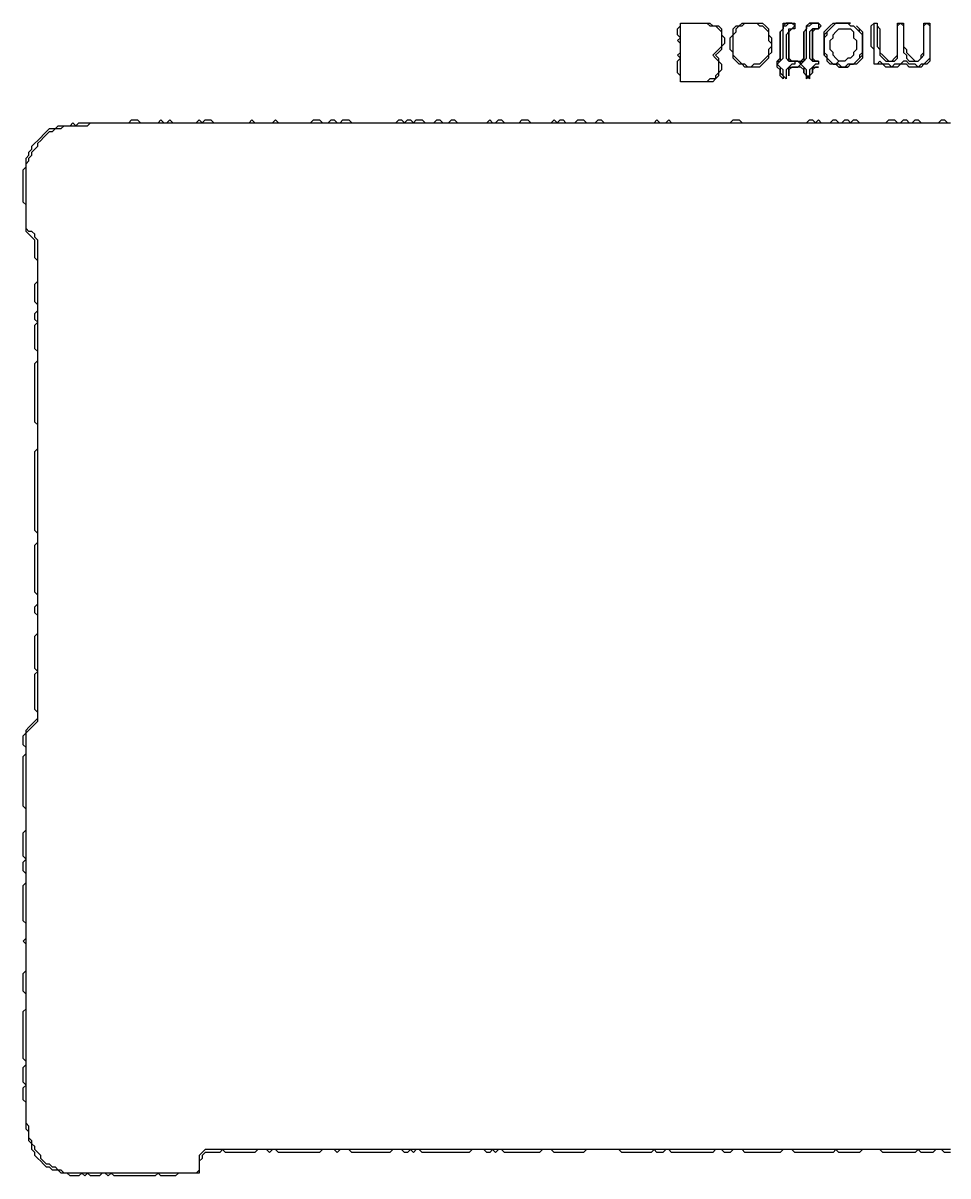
# Model space of a CAD drawing. Header units: metres. Extents: x 160 to 1373, y 49 to 936.
# Drawn here: x 162 to 477.2, y 543 to 936 of the extents above; entities that cross this region are included whole.
import ezdxf

# ---------------------------------------------------------------- set-up
doc = ezdxf.new("R2010")
doc.units = ezdxf.units.M

msp = doc.modelspace()

# ---------------------------------------------------------------- linework, layer by layer
for points in [[(386, 916, 0), (386, 917, 0), (386, 918, 0), (386, 919, 0), (386, 920, 0), (386, 921, 0), (386, 922, 0), (386, 923, 0), (386, 924, 0), (386, 925, 0), (386, 926, 0), (386, 927, 0), (386, 928, 0), (386, 929, 0), (386, 930, 0), (386, 931, 0), (386, 932, 0), (386, 933, 0), (386, 934, 0), (386, 935, 0), (386, 936, 0), (387, 936, 0), (388, 936, 0), (389, 936, 0), (390, 936, 0), (391, 936, 0), (392, 936, 0), (393, 936, 0), (394, 936, 0), (395, 936, 0), (396, 935, 0), (397, 935, 0), (398, 935, 0), (399, 934, 0), (400, 933, 0), (400, 932, 0), (400, 931, 0), (400, 930, 0), (400, 929, 0), (400, 928, 0), (399, 927, 0), (398, 926, 0), (397, 925, 0), (398, 924, 0), (399, 923, 0), (399, 922, 0), (399, 921, 0), (399, 920, 0), (399, 919, 0), (398, 918, 0), (398, 917, 0), (397, 917, 0), (396, 917, 0), (395, 916, 0), (394, 916, 0), (393, 916, 0), (392, 916, 0), (391, 916, 0), (390, 916, 0), (389, 916, 0), (388, 916, 0), (387, 916, 0)], [(409, 921, 0), (408, 922, 0), (407, 922, 0), (406, 923, 0), (405, 924, 0), (404, 925, 0), (404, 926, 0), (404, 927, 0), (404, 928, 0), (404, 929, 0), (404, 930, 0), (404, 931, 0), (404, 932, 0), (405, 933, 0), (405, 934, 0), (406, 935, 0), (407, 935, 0), (408, 936, 0), (409, 936, 0), (410, 936, 0), (411, 936, 0), (412, 936, 0), (413, 935, 0), (414, 935, 0), (415, 934, 0), (416, 933, 0), (416, 932, 0), (416, 931, 0), (416, 930, 0), (417, 929, 0), (417, 928, 0), (416, 927, 0), (416, 926, 0), (416, 925, 0), (415, 924, 0), (414, 923, 0), (413, 922, 0), (412, 922, 0), (411, 922, 0), (410, 921, 0)], [(422, 917, 0), (421, 918, 0), (421, 919, 0), (421, 920, 0), (420, 921, 0), (419, 922, 0), (419, 923, 0), (420, 923, 0), (421, 924, 0), (421, 925, 0), (421, 926, 0), (421, 927, 0), (421, 928, 0), (421, 929, 0), (421, 930, 0), (421, 931, 0), (421, 932, 0), (421, 933, 0), (421, 934, 0), (421, 935, 0), (422, 935, 0), (423, 936, 0), (424, 936, 0), (425, 936, 0), (425, 935, 0), (425, 934, 0), (424, 934, 0), (423, 933, 0), (422, 932, 0), (422, 931, 0), (422, 930, 0), (422, 929, 0), (422, 928, 0), (422, 927, 0), (422, 926, 0), (422, 925, 0), (422, 924, 0), (423, 923, 0), (424, 923, 0), (425, 923, 0), (425, 922, 0), (424, 922, 0), (423, 921, 0), (422, 920, 0), (422, 919, 0), (422, 918, 0)], [(430, 917, 0), (429, 918, 0), (429, 919, 0), (429, 920, 0), (428, 921, 0), (427, 922, 0), (427, 923, 0), (428, 923, 0), (429, 924, 0), (429, 925, 0), (429, 926, 0), (429, 927, 0), (429, 928, 0), (429, 929, 0), (429, 930, 0), (429, 931, 0), (429, 932, 0), (429, 933, 0), (429, 934, 0), (429, 935, 0), (430, 935, 0), (431, 936, 0), (432, 936, 0), (433, 936, 0), (433, 935, 0), (433, 934, 0), (432, 934, 0), (431, 934, 0), (430, 933, 0), (430, 932, 0), (430, 931, 0), (430, 930, 0), (430, 929, 0), (430, 928, 0), (430, 927, 0), (430, 926, 0), (430, 925, 0), (430, 924, 0), (431, 923, 0), (432, 923, 0), (433, 923, 0), (433, 922, 0), (432, 922, 0), (431, 921, 0), (430, 920, 0), (430, 919, 0), (430, 918, 0)], [(441, 921, 0), (440, 922, 0), (439, 922, 0), (438, 922, 0), (437, 923, 0), (436, 924, 0), (436, 925, 0), (435, 926, 0), (435, 927, 0), (435, 928, 0), (435, 929, 0), (435, 930, 0), (435, 931, 0), (436, 932, 0), (436, 933, 0), (437, 934, 0), (438, 935, 0), (439, 936, 0), (440, 936, 0), (441, 936, 0), (442, 936, 0), (443, 936, 0), (444, 935, 0), (445, 935, 0), (446, 934, 0), (447, 933, 0), (448, 932, 0), (448, 931, 0), (448, 930, 0), (448, 929, 0), (448, 928, 0), (448, 927, 0), (448, 926, 0), (447, 925, 0), (447, 924, 0), (446, 923, 0), (445, 922, 0), (444, 922, 0), (443, 922, 0), (442, 921, 0)], [(458, 921, 0), (457, 922, 0), (456, 922, 0), (455, 922, 0), (454, 923, 0), (453, 922, 0), (452, 922, 0), (452, 923, 0), (452, 924, 0), (452, 925, 0), (452, 926, 0), (452, 927, 0), (452, 928, 0), (452, 929, 0), (452, 930, 0), (452, 931, 0), (452, 932, 0), (452, 933, 0), (452, 934, 0), (452, 935, 0), (452, 936, 0), (453, 936, 0), (453, 935, 0), (453, 934, 0), (453, 933, 0), (453, 932, 0), (453, 931, 0), (453, 930, 0), (453, 929, 0), (453, 928, 0), (454, 927, 0), (454, 926, 0), (454, 925, 0), (455, 924, 0), (456, 923, 0), (457, 923, 0), (458, 923, 0), (459, 923, 0), (460, 924, 0), (460, 925, 0), (460, 926, 0), (460, 927, 0), (460, 928, 0), (460, 929, 0), (460, 930, 0), (460, 931, 0), (460, 932, 0), (460, 933, 0), (460, 934, 0), (460, 935, 0), (461, 936, 0), (462, 935, 0), (462, 934, 0), (462, 933, 0), (462, 932, 0), (462, 931, 0), (462, 930, 0), (462, 929, 0), (462, 928, 0), (462, 927, 0), (462, 926, 0), (463, 925, 0), (463, 924, 0), (464, 923, 0), (465, 923, 0), (466, 923, 0), (467, 923, 0), (468, 924, 0), (469, 925, 0), (469, 926, 0), (469, 927, 0), (469, 928, 0), (469, 929, 0), (469, 930, 0), (469, 931, 0), (469, 932, 0), (469, 933, 0), (469, 934, 0), (469, 935, 0), (470, 936, 0), (471, 935, 0), (471, 934, 0), (471, 933, 0), (471, 932, 0), (471, 931, 0), (471, 930, 0), (471, 929, 0), (471, 928, 0), (471, 927, 0), (471, 926, 0), (471, 925, 0), (471, 924, 0), (470, 923, 0), (469, 922, 0), (468, 922, 0), (467, 921, 0), (466, 922, 0), (465, 922, 0), (464, 922, 0), (463, 923, 0), (462, 923, 0), (461, 922, 0), (460, 922, 0), (459, 922, 0)]]:
    msp.add_polyline3d(points, close=True)
msp.add_polyline3d([(478, 552, 0), (477, 552, 0), (476, 552, 0), (475, 552, 0), (474, 552, 0), (473, 552, 0), (472, 552, 0), (471, 552, 0), (470, 552, 0), (469, 552, 0), (468, 552, 0), (467, 552, 0), (466, 552, 0), (465, 552, 0), (464, 552, 0), (463, 552, 0), (462, 552, 0), (461, 552, 0), (460, 552, 0), (459, 552, 0), (458, 552, 0), (457, 552, 0), (456, 552, 0), (455, 552, 0), (454, 552, 0), (453, 552, 0), (452, 552, 0), (451, 552, 0), (450, 552, 0), (449, 552, 0), (448, 552, 0), (447, 552, 0), (446, 552, 0), (445, 552, 0), (444, 552, 0), (443, 552, 0), (442, 552, 0), (441, 552, 0), (440, 552, 0), (439, 552, 0), (438, 552, 0), (437, 552, 0), (436, 552, 0), (435, 552, 0), (434, 552, 0), (433, 552, 0), (432, 552, 0), (431, 552, 0), (430, 552, 0), (429, 552, 0), (428, 552, 0), (427, 552, 0), (426, 552, 0), (425, 552, 0), (424, 552, 0), (423, 552, 0), (422, 552, 0), (421, 552, 0), (420, 552, 0), (419, 552, 0), (418, 552, 0), (417, 552, 0), (416, 552, 0), (415, 552, 0), (414, 552, 0), (413, 552, 0), (412, 552, 0), (411, 552, 0), (410, 552, 0), (409, 552, 0), (408, 552, 0), (407, 552, 0), (406, 552, 0), (405, 552, 0), (404, 552, 0), (403, 552, 0), (402, 552, 0), (401, 552, 0), (400, 552, 0), (399, 552, 0), (398, 552, 0), (397, 552, 0), (396, 552, 0), (395, 552, 0), (394, 552, 0), (393, 552, 0), (392, 552, 0), (391, 552, 0), (390, 552, 0), (389, 552, 0), (388, 552, 0), (387, 552, 0), (386, 552, 0), (385, 552, 0), (384, 552, 0), (383, 552, 0), (382, 552, 0), (381, 552, 0), (380, 552, 0), (379, 552, 0), (378, 552, 0), (377, 552, 0), (376, 552, 0), (375, 552, 0), (374, 552, 0), (373, 552, 0), (372, 552, 0), (371, 552, 0), (370, 552, 0), (369, 552, 0), (368, 552, 0), (367, 552, 0), (366, 552, 0), (365, 552, 0), (364, 552, 0), (363, 552, 0), (362, 552, 0), (361, 552, 0), (360, 552, 0), (359, 552, 0), (358, 552, 0), (357, 552, 0), (356, 552, 0), (355, 552, 0), (354, 552, 0), (353, 552, 0), (352, 552, 0), (351, 552, 0), (350, 552, 0), (349, 552, 0), (348, 552, 0), (347, 552, 0), (346, 552, 0), (345, 552, 0), (344, 552, 0), (343, 552, 0), (342, 552, 0), (341, 552, 0), (340, 552, 0), (339, 552, 0), (338, 552, 0), (337, 552, 0), (336, 552, 0), (335, 552, 0), (334, 552, 0), (333, 552, 0), (332, 552, 0), (331, 552, 0), (330, 552, 0), (329, 552, 0), (328, 552, 0), (327, 552, 0), (326, 552, 0), (325, 552, 0), (324, 552, 0), (323, 552, 0), (322, 552, 0), (321, 552, 0), (320, 552, 0), (319, 552, 0), (318, 552, 0), (317, 552, 0), (316, 552, 0), (315, 552, 0), (314, 552, 0), (313, 552, 0), (312, 552, 0), (311, 552, 0), (310, 552, 0), (309, 552, 0), (308, 552, 0), (307, 552, 0), (306, 552, 0), (305, 552, 0), (304, 552, 0), (303, 552, 0), (302, 552, 0), (301, 552, 0), (300, 552, 0), (299, 552, 0), (298, 552, 0), (297, 552, 0), (296, 552, 0), (295, 552, 0), (294, 552, 0), (293, 552, 0), (292, 552, 0), (291, 552, 0), (290, 552, 0), (289, 552, 0), (288, 552, 0), (287, 552, 0), (286, 552, 0), (285, 552, 0), (284, 552, 0), (283, 552, 0), (282, 552, 0), (281, 552, 0), (280, 552, 0), (279, 552, 0), (278, 552, 0), (277, 552, 0), (276, 552, 0), (275, 552, 0), (274, 552, 0), (273, 552, 0), (272, 552, 0), (271, 552, 0), (270, 552, 0), (269, 552, 0), (268, 552, 0), (267, 552, 0), (266, 552, 0), (265, 552, 0), (264, 552, 0), (263, 552, 0), (262, 552, 0), (261, 552, 0), (260, 552, 0), (259, 552, 0), (258, 552, 0), (257, 552, 0), (256, 552, 0), (255, 552, 0), (254, 552, 0), (253, 552, 0), (252, 552, 0), (251, 552, 0), (250, 552, 0), (249, 552, 0), (248, 552, 0), (247, 552, 0), (246, 552, 0), (245, 552, 0), (244, 552, 0), (243, 552, 0), (242, 552, 0), (241, 552, 0), (240, 552, 0), (239, 552, 0), (238, 552, 0), (237, 552, 0), (236, 552, 0), (235, 552, 0), (234, 552, 0), (233, 552, 0), (232, 552, 0), (231, 552, 0), (230, 552, 0), (229, 552, 0), (228, 552, 0), (227, 552, 0), (226, 552, 0), (225, 552, 0), (224, 552, 0), (223, 551, 0), (222, 550, 0), (222, 549, 0), (222, 548, 0), (222, 547, 0), (222, 546, 0), (222, 545, 0), (221, 544, 0), (220, 544, 0), (219, 544, 0), (218, 544, 0), (217, 544, 0), (216, 544, 0), (215, 544, 0), (214, 544, 0), (213, 544, 0), (212, 544, 0), (211, 544, 0), (210, 544, 0), (209, 544, 0), (208, 544, 0), (207, 544, 0), (206, 544, 0), (205, 544, 0), (204, 544, 0), (203, 544, 0), (202, 544, 0), (201, 544, 0), (200, 544, 0), (199, 544, 0), (198, 544, 0), (197, 544, 0), (196, 544, 0), (195, 544, 0), (194, 544, 0), (193, 544, 0), (192, 544, 0), (191, 544, 0), (190, 544, 0), (189, 544, 0), (188, 544, 0), (187, 544, 0), (186, 544, 0), (185, 544, 0), (184, 544, 0), (183, 544, 0), (182, 544, 0), (181, 544, 0), (180, 544, 0), (179, 544, 0), (178, 544, 0), (177, 544, 0), (176, 544, 0), (175, 545, 0), (174, 545, 0), (173, 546, 0), (172, 546, 0), (171, 547, 0), (170, 547, 0), (169, 548, 0), (168, 549, 0), (168, 550, 0), (167, 551, 0), (166, 552, 0), (166, 553, 0), (165, 554, 0), (165, 555, 0), (164, 556, 0), (164, 557, 0), (164, 558, 0), (164, 559, 0), (164, 560, 0), (163, 561, 0), (163, 562, 0), (163, 563, 0), (163, 564, 0), (163, 565, 0), (163, 566, 0), (163, 567, 0), (163, 568, 0), (163, 569, 0), (163, 570, 0), (163, 571, 0), (163, 572, 0), (163, 573, 0), (163, 574, 0), (163, 575, 0), (163, 576, 0), (163, 577, 0), (163, 578, 0), (163, 579, 0), (163, 580, 0), (163, 581, 0), (163, 582, 0), (163, 583, 0), (163, 584, 0), (163, 585, 0), (163, 586, 0), (163, 587, 0), (163, 588, 0), (163, 589, 0), (163, 590, 0), (163, 591, 0), (163, 592, 0), (163, 593, 0), (163, 594, 0), (163, 595, 0), (163, 596, 0), (163, 597, 0), (163, 598, 0), (163, 599, 0), (163, 600, 0), (163, 601, 0), (163, 602, 0), (163, 603, 0), (163, 604, 0), (163, 605, 0), (163, 606, 0), (163, 607, 0), (163, 608, 0), (163, 609, 0), (163, 610, 0), (163, 611, 0), (163, 612, 0), (163, 613, 0), (163, 614, 0), (163, 615, 0), (163, 616, 0), (163, 617, 0), (163, 618, 0), (163, 619, 0), (163, 620, 0), (163, 621, 0), (163, 622, 0), (163, 623, 0), (163, 624, 0), (163, 625, 0), (163, 626, 0), (163, 627, 0), (163, 628, 0), (163, 629, 0), (163, 630, 0), (163, 631, 0), (163, 632, 0), (163, 633, 0), (163, 634, 0), (163, 635, 0), (163, 636, 0), (163, 637, 0), (163, 638, 0), (163, 639, 0), (163, 640, 0), (163, 641, 0), (163, 642, 0), (163, 643, 0), (163, 644, 0), (163, 645, 0), (163, 646, 0), (163, 647, 0), (163, 648, 0), (163, 649, 0), (163, 650, 0), (163, 651, 0), (163, 652, 0), (163, 653, 0), (163, 654, 0), (163, 655, 0), (163, 656, 0), (163, 657, 0), (163, 658, 0), (163, 659, 0), (163, 660, 0), (163, 661, 0), (163, 662, 0), (163, 663, 0), (163, 664, 0), (163, 665, 0), (163, 666, 0), (163, 667, 0), (163, 668, 0), (163, 669, 0), (163, 670, 0), (163, 671, 0), (163, 672, 0), (163, 673, 0), (163, 674, 0), (163, 675, 0), (163, 676, 0), (163, 677, 0), (163, 678, 0), (163, 679, 0), (163, 680, 0), (163, 681, 0), (163, 682, 0), (163, 683, 0), (163, 684, 0), (163, 685, 0), (163, 686, 0), (163, 687, 0), (163, 688, 0), (163, 689, 0), (163, 690, 0), (163, 691, 0), (163, 692, 0), (163, 693, 0), (163, 694, 0), (164, 695, 0), (165, 696, 0), (166, 697, 0), (167, 698, 0), (167, 699, 0), (167, 700, 0), (167, 701, 0), (167, 702, 0), (167, 703, 0), (167, 704, 0), (167, 705, 0), (167, 706, 0), (167, 707, 0), (167, 708, 0), (167, 709, 0), (167, 710, 0), (167, 711, 0), (167, 712, 0), (167, 713, 0), (167, 714, 0), (167, 715, 0), (167, 716, 0), (167, 717, 0), (167, 718, 0), (167, 719, 0), (167, 720, 0), (167, 721, 0), (167, 722, 0), (167, 723, 0), (167, 724, 0), (167, 725, 0), (167, 726, 0), (167, 727, 0), (167, 728, 0), (167, 729, 0), (167, 730, 0), (167, 731, 0), (167, 732, 0), (167, 733, 0), (167, 734, 0), (167, 735, 0), (167, 736, 0), (167, 737, 0), (167, 738, 0), (167, 739, 0), (167, 740, 0), (167, 741, 0), (167, 742, 0), (167, 743, 0), (167, 744, 0), (167, 745, 0), (167, 746, 0), (167, 747, 0), (167, 748, 0), (167, 749, 0), (167, 750, 0), (167, 751, 0), (167, 752, 0), (167, 753, 0), (167, 754, 0), (167, 755, 0), (167, 756, 0), (167, 757, 0), (167, 758, 0), (167, 759, 0), (167, 760, 0), (167, 761, 0), (167, 762, 0), (167, 763, 0), (167, 764, 0), (167, 765, 0), (167, 766, 0), (167, 767, 0), (167, 768, 0), (167, 769, 0), (167, 770, 0), (167, 771, 0), (167, 772, 0), (167, 773, 0), (167, 774, 0), (167, 775, 0), (167, 776, 0), (167, 777, 0), (167, 778, 0), (167, 779, 0), (167, 780, 0), (167, 781, 0), (167, 782, 0), (167, 783, 0), (167, 784, 0), (167, 785, 0), (167, 786, 0), (167, 787, 0), (167, 788, 0), (167, 789, 0), (167, 790, 0), (167, 791, 0), (167, 792, 0), (167, 793, 0), (167, 794, 0), (167, 795, 0), (167, 796, 0), (167, 797, 0), (167, 798, 0), (167, 799, 0), (167, 800, 0), (167, 801, 0), (167, 802, 0), (167, 803, 0), (167, 804, 0), (167, 805, 0), (167, 806, 0), (167, 807, 0), (167, 808, 0), (167, 809, 0), (167, 810, 0), (167, 811, 0), (167, 812, 0), (167, 813, 0), (167, 814, 0), (167, 815, 0), (167, 816, 0), (167, 817, 0), (167, 818, 0), (167, 819, 0), (167, 820, 0), (167, 821, 0), (167, 822, 0), (167, 823, 0), (167, 824, 0), (167, 825, 0), (167, 826, 0), (167, 827, 0), (167, 828, 0), (167, 829, 0), (167, 830, 0), (167, 831, 0), (167, 832, 0), (167, 833, 0), (167, 834, 0), (167, 835, 0), (167, 836, 0), (167, 837, 0), (167, 838, 0), (167, 839, 0), (167, 840, 0), (167, 841, 0), (167, 842, 0), (167, 843, 0), (167, 844, 0), (167, 845, 0), (167, 846, 0), (167, 847, 0), (167, 848, 0), (167, 849, 0), (167, 850, 0), (167, 851, 0), (167, 852, 0), (167, 853, 0), (167, 854, 0), (167, 855, 0), (167, 856, 0), (167, 857, 0), (167, 858, 0), (167, 859, 0), (167, 860, 0), (167, 861, 0), (167, 862, 0), (166, 863, 0), (166, 864, 0), (165, 865, 0), (164, 865, 0), (163, 866, 0), (163, 867, 0), (163, 868, 0), (163, 869, 0), (163, 870, 0), (163, 871, 0), (163, 872, 0), (163, 873, 0), (163, 874, 0), (163, 875, 0), (163, 876, 0), (163, 877, 0), (163, 878, 0), (163, 879, 0), (163, 880, 0), (163, 881, 0), (163, 882, 0), (163, 883, 0), (163, 884, 0), (163, 885, 0), (163, 886, 0), (163, 887, 0), (163, 888, 0), (164, 889, 0), (164, 890, 0), (165, 891, 0), (165, 892, 0), (166, 893, 0), (167, 894, 0), (167, 895, 0), (168, 896, 0), (169, 897, 0), (170, 898, 0), (171, 899, 0), (172, 899, 0), (173, 900, 0), (174, 900, 0), (175, 900, 0), (176, 901, 0), (177, 901, 0), (178, 901, 0), (179, 901, 0), (180, 901, 0), (181, 901, 0), (182, 901, 0), (183, 901, 0), (184, 901, 0), (185, 902, 0), (186, 902, 0), (187, 902, 0), (188, 902, 0), (189, 902, 0), (190, 902, 0), (191, 902, 0), (192, 902, 0), (193, 902, 0), (194, 902, 0), (195, 902, 0), (196, 902, 0), (197, 902, 0), (198, 902, 0), (199, 902, 0), (200, 902, 0), (201, 902, 0), (202, 902, 0), (203, 902, 0), (204, 902, 0), (205, 902, 0), (206, 902, 0), (207, 902, 0), (208, 902, 0), (209, 902, 0), (210, 902, 0), (211, 902, 0), (212, 902, 0), (213, 902, 0), (214, 902, 0), (215, 902, 0), (216, 902, 0), (217, 902, 0), (218, 902, 0), (219, 902, 0), (220, 902, 0), (221, 902, 0), (222, 902, 0), (223, 902, 0), (224, 902, 0), (225, 902, 0), (226, 902, 0), (227, 902, 0), (228, 902, 0), (229, 902, 0), (230, 902, 0), (231, 902, 0), (232, 902, 0), (233, 902, 0), (234, 902, 0), (235, 902, 0), (236, 902, 0), (237, 902, 0), (238, 902, 0), (239, 902, 0), (240, 902, 0), (241, 902, 0), (242, 902, 0), (243, 902, 0), (244, 902, 0), (245, 902, 0), (246, 902, 0), (247, 902, 0), (248, 902, 0), (249, 902, 0), (250, 902, 0), (251, 902, 0), (252, 902, 0), (253, 902, 0), (254, 902, 0), (255, 902, 0), (256, 902, 0), (257, 902, 0), (258, 902, 0), (259, 902, 0), (260, 902, 0), (261, 902, 0), (262, 902, 0), (263, 902, 0), (264, 902, 0), (265, 902, 0), (266, 902, 0), (267, 902, 0), (268, 902, 0), (269, 902, 0), (270, 902, 0), (271, 902, 0), (272, 902, 0), (273, 902, 0), (274, 902, 0), (275, 902, 0), (276, 902, 0), (277, 902, 0), (278, 902, 0), (279, 902, 0), (280, 902, 0), (281, 902, 0), (282, 902, 0), (283, 902, 0), (284, 902, 0), (285, 902, 0), (286, 902, 0), (287, 902, 0), (288, 902, 0), (289, 902, 0), (290, 902, 0), (291, 902, 0), (292, 902, 0), (293, 902, 0), (294, 902, 0), (295, 902, 0), (296, 902, 0), (297, 902, 0), (298, 902, 0), (299, 902, 0), (300, 902, 0), (301, 902, 0), (302, 902, 0), (303, 902, 0), (304, 902, 0), (305, 902, 0), (306, 902, 0), (307, 902, 0), (308, 902, 0), (309, 902, 0), (310, 902, 0), (311, 902, 0), (312, 902, 0), (313, 902, 0), (314, 902, 0), (315, 902, 0), (316, 902, 0), (317, 902, 0), (318, 902, 0), (319, 902, 0), (320, 902, 0), (321, 902, 0), (322, 902, 0), (323, 902, 0), (324, 902, 0), (325, 902, 0), (326, 902, 0), (327, 902, 0), (328, 902, 0), (329, 902, 0), (330, 902, 0), (331, 902, 0), (332, 902, 0), (333, 902, 0), (334, 902, 0), (335, 902, 0), (336, 902, 0), (337, 902, 0), (338, 902, 0), (339, 902, 0), (340, 902, 0), (341, 902, 0), (342, 902, 0), (343, 902, 0), (344, 902, 0), (345, 902, 0), (346, 902, 0), (347, 902, 0), (348, 902, 0), (349, 902, 0), (350, 902, 0), (351, 902, 0), (352, 902, 0), (353, 902, 0), (354, 902, 0), (355, 902, 0), (356, 902, 0), (357, 902, 0), (358, 902, 0), (359, 902, 0), (360, 902, 0), (361, 902, 0), (362, 902, 0), (363, 902, 0), (364, 902, 0), (365, 902, 0), (366, 902, 0), (367, 902, 0), (368, 902, 0), (369, 902, 0), (370, 902, 0), (371, 902, 0), (372, 902, 0), (373, 902, 0), (374, 902, 0), (375, 902, 0), (376, 902, 0), (377, 902, 0), (378, 902, 0), (379, 902, 0), (380, 902, 0), (381, 902, 0), (382, 902, 0), (383, 902, 0), (384, 902, 0), (385, 902, 0), (386, 902, 0), (387, 902, 0), (388, 902, 0), (389, 902, 0), (390, 902, 0), (391, 902, 0), (392, 902, 0), (393, 902, 0), (394, 902, 0), (395, 902, 0), (396, 902, 0), (397, 902, 0), (398, 902, 0), (399, 902, 0), (400, 902, 0), (401, 902, 0), (402, 902, 0), (403, 902, 0), (404, 902, 0), (405, 902, 0), (406, 902, 0), (407, 902, 0), (408, 902, 0), (409, 902, 0), (410, 902, 0), (411, 902, 0), (412, 902, 0), (413, 902, 0), (414, 902, 0), (415, 902, 0), (416, 902, 0), (417, 902, 0), (418, 902, 0), (419, 902, 0), (420, 902, 0), (421, 902, 0), (422, 902, 0), (423, 902, 0), (424, 902, 0), (425, 902, 0), (426, 902, 0), (427, 902, 0), (428, 902, 0), (429, 902, 0), (430, 902, 0), (431, 902, 0), (432, 902, 0), (433, 902, 0), (434, 902, 0), (435, 902, 0), (436, 902, 0), (437, 902, 0), (438, 902, 0), (439, 902, 0), (440, 902, 0), (441, 902, 0), (442, 902, 0), (443, 902, 0), (444, 902, 0), (445, 902, 0), (446, 902, 0), (447, 902, 0), (448, 902, 0), (449, 902, 0), (450, 902, 0), (451, 902, 0), (452, 902, 0), (453, 902, 0), (454, 902, 0), (455, 902, 0), (456, 902, 0), (457, 902, 0), (458, 902, 0), (459, 902, 0), (460, 902, 0), (461, 902, 0), (462, 902, 0), (463, 902, 0), (464, 902, 0), (465, 902, 0), (466, 902, 0), (467, 902, 0), (468, 902, 0), (469, 902, 0), (470, 902, 0), (471, 902, 0), (472, 902, 0), (473, 902, 0), (474, 902, 0), (475, 902, 0), (476, 902, 0), (477, 902, 0), (478, 902, 0)])
at = {"layer": '1'}
for points in [[(386, 916, 0), (386, 917, 0), (386, 918, 0), (385, 919, 0), (385, 920, 0), (385, 921, 0), (385, 922, 0), (385, 923, 0), (386, 924, 0), (385, 925, 0), (386, 926, 0), (386, 927, 0), (386, 928, 0), (386, 929, 0), (385, 930, 0), (386, 931, 0), (385, 932, 0), (385, 933, 0), (385, 934, 0), (386, 935, 0), (386, 936, 0), (387, 936, 0), (388, 936, 0), (389, 936, 0), (390, 936, 0), (391, 936, 0), (392, 936, 0), (393, 936, 0), (394, 936, 0), (395, 936, 0), (396, 936, 0), (397, 935, 0), (398, 935, 0), (399, 935, 0), (400, 934, 0), (400, 933, 0), (400, 932, 0), (401, 931, 0), (401, 930, 0), (401, 929, 0), (400, 928, 0), (400, 927, 0), (399, 926, 0), (398, 925, 0), (399, 924, 0), (399, 923, 0), (400, 922, 0), (400, 921, 0), (400, 920, 0), (399, 919, 0), (399, 918, 0), (398, 917, 0), (397, 916, 0), (396, 916, 0), (395, 916, 0), (394, 916, 0), (393, 916, 0), (392, 916, 0), (391, 916, 0), (390, 916, 0), (389, 916, 0), (388, 916, 0), (387, 916, 0)], [(408, 921, 0), (407, 922, 0), (406, 922, 0), (405, 923, 0), (404, 924, 0), (404, 925, 0), (404, 926, 0), (403, 927, 0), (403, 928, 0), (403, 929, 0), (403, 930, 0), (403, 931, 0), (404, 932, 0), (404, 933, 0), (404, 934, 0), (405, 935, 0), (406, 935, 0), (407, 936, 0), (408, 936, 0), (409, 936, 0), (410, 936, 0), (411, 936, 0), (412, 936, 0), (413, 936, 0), (414, 936, 0), (415, 935, 0), (416, 934, 0), (416, 933, 0), (416, 932, 0), (417, 931, 0), (417, 930, 0), (417, 929, 0), (417, 928, 0), (417, 927, 0), (417, 926, 0), (416, 925, 0), (416, 924, 0), (415, 923, 0), (414, 922, 0), (413, 921, 0), (412, 921, 0), (411, 921, 0), (410, 921, 0), (409, 921, 0)], [(421, 917, 0), (420, 918, 0), (420, 919, 0), (420, 920, 0), (419, 921, 0), (419, 922, 0), (419, 923, 0), (420, 924, 0), (420, 925, 0), (420, 926, 0), (420, 927, 0), (420, 928, 0), (420, 929, 0), (420, 930, 0), (420, 931, 0), (420, 932, 0), (420, 933, 0), (421, 934, 0), (421, 935, 0), (421, 936, 0), (422, 936, 0), (423, 936, 0), (424, 936, 0), (425, 936, 0), (425, 935, 0), (425, 934, 0), (424, 934, 0), (423, 933, 0), (423, 932, 0), (423, 931, 0), (423, 930, 0), (423, 929, 0), (423, 928, 0), (423, 927, 0), (423, 926, 0), (423, 925, 0), (423, 924, 0), (424, 923, 0), (425, 923, 0), (426, 923, 0), (427, 923, 0), (428, 924, 0), (428, 925, 0), (428, 926, 0), (428, 927, 0), (428, 928, 0), (428, 929, 0), (428, 930, 0), (428, 931, 0), (428, 932, 0), (428, 933, 0), (429, 934, 0), (429, 935, 0), (430, 936, 0), (431, 936, 0), (432, 936, 0), (433, 936, 0), (434, 935, 0), (433, 934, 0), (432, 934, 0), (431, 933, 0), (431, 932, 0), (431, 931, 0), (431, 930, 0), (431, 929, 0), (431, 928, 0), (431, 927, 0), (431, 926, 0), (431, 925, 0), (431, 924, 0), (432, 923, 0), (433, 923, 0), (432, 923, 0), (431, 923, 0), (431, 924, 0), (431, 925, 0), (431, 926, 0), (431, 927, 0), (431, 928, 0), (431, 929, 0), (431, 930, 0), (431, 931, 0), (431, 932, 0), (431, 933, 0), (431, 934, 0), (432, 934, 0), (433, 934, 0), (434, 935, 0), (433, 936, 0), (432, 936, 0), (431, 936, 0), (430, 936, 0), (429, 935, 0), (429, 934, 0), (428, 933, 0), (428, 932, 0), (428, 931, 0), (428, 930, 0), (428, 929, 0), (428, 928, 0), (428, 927, 0), (428, 926, 0), (428, 925, 0), (428, 924, 0), (428, 923, 0), (427, 922, 0), (428, 921, 0), (428, 920, 0), (428, 919, 0), (429, 918, 0), (430, 918, 0), (431, 919, 0), (431, 920, 0), (431, 921, 0), (432, 921, 0), (433, 921, 0), (432, 921, 0), (431, 920, 0), (431, 919, 0), (430, 918, 0), (429, 917, 0), (429, 918, 0), (428, 919, 0), (428, 920, 0), (427, 921, 0), (426, 921, 0), (425, 921, 0), (424, 921, 0), (423, 920, 0), (423, 919, 0), (423, 918, 0), (423, 919, 0), (423, 920, 0), (423, 921, 0), (424, 921, 0), (425, 921, 0), (426, 921, 0), (427, 922, 0), (426, 923, 0), (425, 923, 0), (424, 923, 0), (423, 923, 0), (423, 924, 0), (423, 925, 0), (423, 926, 0), (423, 927, 0), (423, 928, 0), (423, 929, 0), (423, 930, 0), (423, 931, 0), (423, 932, 0), (423, 933, 0), (423, 934, 0), (424, 934, 0), (425, 935, 0), (424, 936, 0), (423, 936, 0), (422, 936, 0), (421, 935, 0), (421, 934, 0), (420, 933, 0), (420, 932, 0), (420, 931, 0), (420, 930, 0), (420, 929, 0), (420, 928, 0), (420, 927, 0), (420, 926, 0), (420, 925, 0), (420, 924, 0), (420, 923, 0), (419, 922, 0), (420, 921, 0), (420, 920, 0), (420, 919, 0), (421, 918, 0)], [(440, 921, 0), (439, 922, 0), (438, 922, 0), (437, 922, 0), (436, 923, 0), (436, 924, 0), (435, 925, 0), (435, 926, 0), (435, 927, 0), (435, 928, 0), (435, 929, 0), (435, 930, 0), (435, 931, 0), (435, 932, 0), (435, 933, 0), (436, 934, 0), (437, 935, 0), (438, 936, 0), (439, 936, 0), (440, 936, 0), (441, 936, 0), (442, 936, 0), (443, 936, 0), (444, 936, 0), (443, 936, 0), (442, 936, 0), (441, 936, 0), (440, 936, 0), (439, 936, 0), (438, 935, 0), (437, 934, 0), (436, 933, 0), (435, 932, 0), (435, 931, 0), (435, 930, 0), (435, 929, 0), (435, 928, 0), (435, 927, 0), (435, 926, 0), (435, 925, 0), (436, 924, 0), (437, 923, 0), (438, 922, 0), (439, 922, 0), (440, 923, 0), (439, 924, 0), (438, 925, 0), (438, 926, 0), (437, 927, 0), (437, 928, 0), (437, 929, 0), (437, 930, 0), (438, 931, 0), (438, 932, 0), (439, 933, 0), (440, 934, 0), (441, 934, 0), (442, 934, 0), (443, 934, 0), (444, 934, 0), (445, 933, 0), (445, 932, 0), (445, 931, 0), (446, 930, 0), (446, 929, 0), (446, 928, 0), (446, 927, 0), (445, 926, 0), (445, 925, 0), (444, 924, 0), (443, 924, 0), (442, 923, 0), (441, 923, 0), (440, 923, 0), (439, 922, 0), (440, 921, 0), (441, 921, 0), (442, 921, 0), (443, 921, 0), (444, 922, 0), (445, 922, 0), (446, 923, 0), (447, 924, 0), (448, 925, 0), (448, 926, 0), (448, 927, 0), (448, 928, 0), (448, 929, 0), (448, 930, 0), (448, 931, 0), (448, 932, 0), (447, 933, 0), (447, 934, 0), (446, 935, 0), (447, 934, 0), (448, 933, 0), (448, 932, 0), (448, 931, 0), (448, 930, 0), (448, 929, 0), (448, 928, 0), (448, 927, 0), (448, 926, 0), (448, 925, 0), (448, 924, 0), (447, 923, 0), (446, 922, 0), (445, 922, 0), (444, 922, 0), (443, 921, 0), (442, 921, 0), (441, 921, 0)], [(456, 921, 0), (455, 922, 0), (454, 922, 0), (453, 922, 0), (452, 922, 0), (452, 923, 0), (452, 924, 0), (452, 925, 0), (452, 926, 0), (452, 927, 0), (451, 928, 0), (451, 929, 0), (451, 930, 0), (451, 931, 0), (451, 932, 0), (451, 933, 0), (451, 934, 0), (451, 935, 0), (452, 936, 0), (453, 936, 0), (453, 935, 0), (454, 934, 0), (454, 933, 0), (454, 932, 0), (454, 931, 0), (454, 930, 0), (454, 929, 0), (454, 928, 0), (454, 927, 0), (454, 926, 0), (455, 925, 0), (456, 924, 0), (457, 923, 0), (458, 923, 0), (459, 924, 0), (460, 925, 0), (460, 926, 0), (460, 927, 0), (460, 928, 0), (460, 929, 0), (460, 930, 0), (460, 931, 0), (460, 932, 0), (460, 933, 0), (460, 934, 0), (460, 935, 0), (460, 936, 0), (461, 936, 0), (462, 936, 0), (462, 935, 0), (462, 934, 0), (462, 933, 0), (462, 932, 0), (462, 931, 0), (462, 930, 0), (462, 929, 0), (462, 928, 0), (463, 927, 0), (463, 926, 0), (464, 925, 0), (465, 924, 0), (466, 923, 0), (467, 923, 0), (468, 924, 0), (468, 925, 0), (469, 926, 0), (469, 927, 0), (469, 928, 0), (469, 929, 0), (469, 930, 0), (469, 931, 0), (469, 932, 0), (469, 933, 0), (469, 934, 0), (469, 935, 0), (469, 936, 0), (470, 936, 0), (471, 936, 0), (471, 935, 0), (471, 934, 0), (471, 933, 0), (471, 932, 0), (471, 931, 0), (471, 930, 0), (471, 929, 0), (471, 928, 0), (471, 927, 0), (471, 926, 0), (471, 925, 0), (471, 924, 0), (471, 923, 0), (470, 922, 0), (469, 922, 0), (468, 921, 0), (467, 921, 0), (466, 921, 0), (465, 921, 0), (464, 921, 0), (463, 922, 0), (462, 922, 0), (461, 922, 0), (460, 921, 0), (459, 921, 0), (458, 921, 0), (457, 921, 0)]]:
    msp.add_polyline3d(points, close=True, dxfattribs=at)
msp.add_polyline3d([(478, 551, 0), (477, 551, 0), (476, 551, 0), (475, 552, 0), (474, 552, 0), (473, 552, 0), (472, 551, 0), (471, 551, 0), (470, 551, 0), (469, 551, 0), (468, 551, 0), (467, 552, 0), (466, 551, 0), (465, 551, 0), (464, 551, 0), (463, 551, 0), (462, 551, 0), (461, 551, 0), (460, 551, 0), (459, 551, 0), (458, 551, 0), (457, 551, 0), (456, 551, 0), (455, 551, 0), (454, 552, 0), (453, 552, 0), (452, 552, 0), (451, 552, 0), (450, 552, 0), (449, 552, 0), (448, 552, 0), (447, 551, 0), (446, 551, 0), (445, 551, 0), (444, 551, 0), (443, 551, 0), (442, 551, 0), (441, 551, 0), (440, 551, 0), (439, 552, 0), (438, 551, 0), (437, 551, 0), (436, 551, 0), (435, 551, 0), (434, 551, 0), (433, 551, 0), (432, 551, 0), (431, 551, 0), (430, 551, 0), (429, 551, 0), (428, 551, 0), (427, 551, 0), (426, 551, 0), (425, 551, 0), (424, 552, 0), (423, 552, 0), (422, 552, 0), (421, 552, 0), (420, 551, 0), (419, 551, 0), (418, 551, 0), (417, 551, 0), (416, 551, 0), (415, 551, 0), (414, 551, 0), (413, 551, 0), (412, 551, 0), (411, 551, 0), (410, 551, 0), (409, 551, 0), (408, 551, 0), (407, 552, 0), (406, 552, 0), (405, 552, 0), (404, 552, 0), (403, 551, 0), (402, 551, 0), (401, 551, 0), (400, 552, 0), (399, 552, 0), (398, 552, 0), (397, 551, 0), (396, 551, 0), (395, 551, 0), (394, 551, 0), (393, 551, 0), (392, 551, 0), (391, 551, 0), (390, 551, 0), (389, 551, 0), (388, 551, 0), (387, 551, 0), (386, 551, 0), (385, 551, 0), (384, 551, 0), (383, 551, 0), (382, 552, 0), (381, 552, 0), (380, 551, 0), (379, 551, 0), (378, 551, 0), (377, 552, 0), (376, 551, 0), (375, 551, 0), (374, 551, 0), (373, 551, 0), (372, 551, 0), (371, 551, 0), (370, 551, 0), (369, 551, 0), (368, 551, 0), (367, 551, 0), (366, 551, 0), (365, 552, 0), (364, 552, 0), (363, 552, 0), (362, 552, 0), (361, 552, 0), (360, 552, 0), (359, 552, 0), (358, 552, 0), (357, 552, 0), (356, 552, 0), (355, 552, 0), (354, 552, 0), (353, 551, 0), (352, 551, 0), (351, 551, 0), (350, 551, 0), (349, 551, 0), (348, 551, 0), (347, 551, 0), (346, 551, 0), (345, 551, 0), (344, 551, 0), (343, 551, 0), (342, 552, 0), (341, 552, 0), (340, 552, 0), (339, 552, 0), (338, 551, 0), (337, 551, 0), (336, 551, 0), (335, 551, 0), (334, 551, 0), (333, 551, 0), (332, 551, 0), (331, 551, 0), (330, 551, 0), (329, 551, 0), (328, 551, 0), (327, 551, 0), (326, 551, 0), (325, 552, 0), (324, 552, 0), (323, 551, 0), (322, 552, 0), (321, 551, 0), (320, 551, 0), (319, 552, 0), (318, 552, 0), (317, 552, 0), (316, 552, 0), (315, 552, 0), (314, 551, 0), (313, 551, 0), (312, 551, 0), (311, 551, 0), (310, 551, 0), (309, 551, 0), (308, 551, 0), (307, 551, 0), (306, 551, 0), (305, 551, 0), (304, 551, 0), (303, 551, 0), (302, 551, 0), (301, 551, 0), (300, 551, 0), (299, 551, 0), (298, 551, 0), (297, 552, 0), (296, 552, 0), (295, 551, 0), (294, 552, 0), (293, 551, 0), (292, 551, 0), (291, 552, 0), (290, 552, 0), (289, 552, 0), (288, 552, 0), (287, 551, 0), (286, 551, 0), (285, 551, 0), (284, 551, 0), (283, 551, 0), (282, 551, 0), (281, 551, 0), (280, 551, 0), (279, 551, 0), (278, 551, 0), (277, 551, 0), (276, 551, 0), (275, 551, 0), (274, 551, 0), (273, 552, 0), (272, 552, 0), (271, 552, 0), (270, 552, 0), (269, 551, 0), (268, 552, 0), (267, 552, 0), (266, 552, 0), (265, 552, 0), (264, 552, 0), (263, 551, 0), (262, 551, 0), (261, 551, 0), (260, 551, 0), (259, 551, 0), (258, 551, 0), (257, 551, 0), (256, 551, 0), (255, 551, 0), (254, 551, 0), (253, 551, 0), (252, 551, 0), (251, 551, 0), (250, 551, 0), (249, 551, 0), (248, 552, 0), (247, 552, 0), (246, 551, 0), (245, 552, 0), (244, 552, 0), (243, 552, 0), (242, 552, 0), (241, 551, 0), (240, 551, 0), (239, 551, 0), (238, 551, 0), (237, 551, 0), (236, 551, 0), (235, 551, 0), (234, 551, 0), (233, 551, 0), (232, 551, 0), (231, 551, 0), (230, 552, 0), (229, 551, 0), (228, 551, 0), (227, 551, 0), (226, 551, 0), (225, 551, 0), (224, 551, 0), (223, 550, 0), (223, 549, 0), (222, 548, 0), (222, 547, 0), (222, 546, 0), (222, 545, 0), (222, 544, 0), (221, 544, 0), (220, 544, 0), (219, 544, 0), (218, 544, 0), (217, 544, 0), (216, 544, 0), (215, 544, 0), (214, 543, 0), (213, 543, 0), (212, 543, 0), (211, 543, 0), (210, 543, 0), (209, 543, 0), (208, 544, 0), (207, 543, 0), (206, 543, 0), (205, 543, 0), (204, 543, 0), (203, 543, 0), (202, 543, 0), (201, 543, 0), (200, 543, 0), (199, 543, 0), (198, 543, 0), (197, 543, 0), (196, 543, 0), (195, 543, 0), (194, 543, 0), (193, 543, 0), (192, 544, 0), (191, 543, 0), (190, 544, 0), (189, 544, 0), (188, 543, 0), (187, 543, 0), (186, 543, 0), (185, 543, 0), (184, 544, 0), (183, 543, 0), (182, 544, 0), (181, 543, 0), (180, 543, 0), (179, 543, 0), (178, 543, 0), (177, 544, 0), (176, 544, 0), (175, 544, 0), (174, 545, 0), (173, 545, 0), (172, 545, 0), (171, 546, 0), (170, 546, 0), (169, 547, 0), (168, 548, 0), (167, 549, 0), (166, 550, 0), (166, 551, 0), (165, 552, 0), (165, 553, 0), (165, 554, 0), (164, 555, 0), (164, 556, 0), (164, 557, 0), (164, 558, 0), (163, 559, 0), (163, 560, 0), (163, 561, 0), (163, 562, 0), (163, 563, 0), (163, 564, 0), (163, 565, 0), (163, 566, 0), (163, 567, 0), (163, 568, 0), (162, 569, 0), (162, 570, 0), (162, 571, 0), (162, 572, 0), (162, 573, 0), (163, 574, 0), (162, 575, 0), (162, 576, 0), (162, 577, 0), (162, 578, 0), (162, 579, 0), (162, 580, 0), (163, 581, 0), (163, 582, 0), (162, 583, 0), (162, 584, 0), (162, 585, 0), (162, 586, 0), (162, 587, 0), (162, 588, 0), (162, 589, 0), (162, 590, 0), (162, 591, 0), (162, 592, 0), (162, 593, 0), (162, 594, 0), (162, 595, 0), (162, 596, 0), (162, 597, 0), (162, 598, 0), (162, 599, 0), (163, 600, 0), (163, 601, 0), (163, 602, 0), (163, 603, 0), (163, 604, 0), (163, 605, 0), (162, 606, 0), (162, 607, 0), (162, 608, 0), (162, 609, 0), (162, 610, 0), (162, 611, 0), (162, 612, 0), (163, 613, 0), (163, 614, 0), (163, 615, 0), (163, 616, 0), (163, 617, 0), (163, 618, 0), (163, 619, 0), (163, 620, 0), (163, 621, 0), (163, 622, 0), (162, 623, 0), (163, 624, 0), (163, 625, 0), (163, 626, 0), (163, 627, 0), (163, 628, 0), (163, 629, 0), (162, 630, 0), (162, 631, 0), (162, 632, 0), (162, 633, 0), (162, 634, 0), (162, 635, 0), (162, 636, 0), (162, 637, 0), (162, 638, 0), (162, 639, 0), (162, 640, 0), (162, 641, 0), (162, 642, 0), (163, 643, 0), (163, 644, 0), (163, 645, 0), (163, 646, 0), (162, 647, 0), (162, 648, 0), (162, 649, 0), (162, 650, 0), (163, 651, 0), (162, 652, 0), (162, 653, 0), (162, 654, 0), (162, 655, 0), (162, 656, 0), (162, 657, 0), (162, 658, 0), (162, 659, 0), (162, 660, 0), (163, 661, 0), (163, 662, 0), (163, 663, 0), (163, 664, 0), (163, 665, 0), (163, 666, 0), (163, 667, 0), (163, 668, 0), (162, 669, 0), (162, 670, 0), (162, 671, 0), (162, 672, 0), (162, 673, 0), (162, 674, 0), (162, 675, 0), (162, 676, 0), (162, 677, 0), (162, 678, 0), (162, 679, 0), (162, 680, 0), (162, 681, 0), (162, 682, 0), (162, 683, 0), (162, 684, 0), (162, 685, 0), (162, 686, 0), (163, 687, 0), (163, 688, 0), (163, 689, 0), (162, 690, 0), (162, 691, 0), (162, 692, 0), (162, 693, 0), (163, 694, 0), (163, 695, 0), (164, 696, 0), (165, 697, 0), (166, 698, 0), (167, 699, 0), (167, 700, 0), (167, 701, 0), (166, 702, 0), (166, 703, 0), (166, 704, 0), (166, 705, 0), (166, 706, 0), (166, 707, 0), (166, 708, 0), (166, 709, 0), (166, 710, 0), (166, 711, 0), (166, 712, 0), (166, 713, 0), (166, 714, 0), (167, 715, 0), (166, 716, 0), (166, 717, 0), (166, 718, 0), (166, 719, 0), (166, 720, 0), (166, 721, 0), (166, 722, 0), (166, 723, 0), (166, 724, 0), (166, 725, 0), (166, 726, 0), (166, 727, 0), (167, 728, 0), (167, 729, 0), (167, 730, 0), (167, 731, 0), (167, 732, 0), (167, 733, 0), (167, 734, 0), (166, 735, 0), (166, 736, 0), (166, 737, 0), (167, 738, 0), (167, 739, 0), (167, 740, 0), (167, 741, 0), (166, 742, 0), (166, 743, 0), (166, 744, 0), (166, 745, 0), (166, 746, 0), (166, 747, 0), (166, 748, 0), (166, 749, 0), (166, 750, 0), (166, 751, 0), (166, 752, 0), (166, 753, 0), (166, 754, 0), (166, 755, 0), (166, 756, 0), (166, 757, 0), (166, 758, 0), (167, 759, 0), (167, 760, 0), (167, 761, 0), (167, 762, 0), (166, 763, 0), (166, 764, 0), (166, 765, 0), (166, 766, 0), (166, 767, 0), (166, 768, 0), (166, 769, 0), (166, 770, 0), (166, 771, 0), (166, 772, 0), (166, 773, 0), (166, 774, 0), (166, 775, 0), (166, 776, 0), (166, 777, 0), (166, 778, 0), (166, 779, 0), (166, 780, 0), (166, 781, 0), (166, 782, 0), (166, 783, 0), (166, 784, 0), (166, 785, 0), (166, 786, 0), (166, 787, 0), (166, 788, 0), (166, 789, 0), (166, 790, 0), (167, 791, 0), (167, 792, 0), (167, 793, 0), (167, 794, 0), (167, 795, 0), (167, 796, 0), (167, 797, 0), (167, 798, 0), (167, 799, 0), (166, 800, 0), (166, 801, 0), (166, 802, 0), (166, 803, 0), (166, 804, 0), (166, 805, 0), (166, 806, 0), (166, 807, 0), (166, 808, 0), (166, 809, 0), (166, 810, 0), (166, 811, 0), (166, 812, 0), (166, 813, 0), (166, 814, 0), (166, 815, 0), (166, 816, 0), (166, 817, 0), (166, 818, 0), (166, 819, 0), (166, 820, 0), (167, 821, 0), (167, 822, 0), (167, 823, 0), (167, 824, 0), (166, 825, 0), (166, 826, 0), (166, 827, 0), (166, 828, 0), (166, 829, 0), (166, 830, 0), (166, 831, 0), (166, 832, 0), (166, 833, 0), (167, 834, 0), (166, 835, 0), (166, 836, 0), (166, 837, 0), (167, 838, 0), (167, 839, 0), (167, 840, 0), (166, 841, 0), (166, 842, 0), (166, 843, 0), (166, 844, 0), (166, 845, 0), (166, 846, 0), (166, 847, 0), (167, 848, 0), (167, 849, 0), (167, 850, 0), (167, 851, 0), (167, 852, 0), (167, 853, 0), (167, 854, 0), (167, 855, 0), (166, 856, 0), (166, 857, 0), (166, 858, 0), (166, 859, 0), (166, 860, 0), (166, 861, 0), (166, 862, 0), (165, 863, 0), (164, 864, 0), (163, 865, 0), (163, 866, 0), (163, 867, 0), (163, 868, 0), (163, 869, 0), (163, 870, 0), (163, 871, 0), (163, 872, 0), (163, 873, 0), (163, 874, 0), (162, 875, 0), (162, 876, 0), (162, 877, 0), (162, 878, 0), (162, 879, 0), (162, 880, 0), (162, 881, 0), (162, 882, 0), (162, 883, 0), (162, 884, 0), (162, 885, 0), (162, 886, 0), (163, 887, 0), (163, 888, 0), (163, 889, 0), (163, 890, 0), (164, 891, 0), (164, 892, 0), (165, 893, 0), (165, 894, 0), (166, 895, 0), (167, 896, 0), (168, 897, 0), (169, 898, 0), (170, 899, 0), (171, 900, 0), (172, 900, 0), (173, 900, 0), (174, 901, 0), (175, 901, 0), (176, 901, 0), (177, 901, 0), (178, 901, 0), (179, 902, 0), (180, 901, 0), (181, 902, 0), (182, 902, 0), (183, 902, 0), (184, 902, 0), (185, 902, 0), (186, 902, 0), (187, 902, 0), (188, 902, 0), (189, 902, 0), (190, 902, 0), (191, 902, 0), (192, 902, 0), (193, 902, 0), (194, 902, 0), (195, 902, 0), (196, 902, 0), (197, 902, 0), (198, 902, 0), (199, 903, 0), (200, 903, 0), (201, 903, 0), (202, 902, 0), (203, 902, 0), (204, 902, 0), (205, 902, 0), (206, 902, 0), (207, 902, 0), (208, 902, 0), (209, 903, 0), (210, 902, 0), (211, 902, 0), (212, 903, 0), (213, 902, 0), (214, 902, 0), (215, 902, 0), (216, 902, 0), (217, 902, 0), (218, 902, 0), (219, 902, 0), (220, 902, 0), (221, 902, 0), (222, 903, 0), (223, 902, 0), (224, 903, 0), (225, 903, 0), (226, 903, 0), (227, 902, 0), (228, 902, 0), (229, 902, 0), (230, 902, 0), (231, 902, 0), (232, 902, 0), (233, 902, 0), (234, 902, 0), (235, 902, 0), (236, 902, 0), (237, 902, 0), (238, 902, 0), (239, 902, 0), (240, 903, 0), (241, 902, 0), (242, 902, 0), (243, 902, 0), (244, 902, 0), (245, 902, 0), (246, 902, 0), (247, 902, 0), (248, 903, 0), (249, 902, 0), (250, 902, 0), (251, 902, 0), (252, 902, 0), (253, 902, 0), (254, 902, 0), (255, 902, 0), (256, 902, 0), (257, 902, 0), (258, 902, 0), (259, 902, 0), (260, 902, 0), (261, 903, 0), (262, 903, 0), (263, 903, 0), (264, 902, 0), (265, 902, 0), (266, 902, 0), (267, 903, 0), (268, 903, 0), (269, 902, 0), (270, 902, 0), (271, 903, 0), (272, 903, 0), (273, 903, 0), (274, 902, 0), (275, 902, 0), (276, 902, 0), (277, 902, 0), (278, 902, 0), (279, 902, 0), (280, 902, 0), (281, 902, 0), (282, 902, 0), (283, 902, 0), (284, 902, 0), (285, 902, 0), (286, 902, 0), (287, 902, 0), (288, 902, 0), (289, 902, 0), (290, 903, 0), (291, 903, 0), (292, 902, 0), (293, 903, 0), (294, 903, 0), (295, 902, 0), (296, 903, 0), (297, 903, 0), (298, 903, 0), (299, 902, 0), (300, 902, 0), (301, 902, 0), (302, 902, 0), (303, 903, 0), (304, 903, 0), (305, 902, 0), (306, 902, 0), (307, 902, 0), (308, 903, 0), (309, 903, 0), (310, 902, 0), (311, 902, 0), (312, 902, 0), (313, 902, 0), (314, 902, 0), (315, 902, 0), (316, 902, 0), (317, 902, 0), (318, 902, 0), (319, 902, 0), (320, 902, 0), (321, 903, 0), (322, 902, 0), (323, 902, 0), (324, 903, 0), (325, 903, 0), (326, 902, 0), (327, 902, 0), (328, 902, 0), (329, 902, 0), (330, 902, 0), (331, 902, 0), (332, 903, 0), (333, 903, 0), (334, 903, 0), (335, 902, 0), (336, 902, 0), (337, 902, 0), (338, 902, 0), (339, 902, 0), (340, 902, 0), (341, 902, 0), (342, 902, 0), (343, 903, 0), (344, 902, 0), (345, 903, 0), (346, 903, 0), (347, 902, 0), (348, 902, 0), (349, 902, 0), (350, 902, 0), (351, 903, 0), (352, 903, 0), (353, 903, 0), (354, 902, 0), (355, 902, 0), (356, 902, 0), (357, 902, 0), (358, 903, 0), (359, 903, 0), (360, 902, 0), (361, 902, 0), (362, 902, 0), (363, 902, 0), (364, 902, 0), (365, 902, 0), (366, 902, 0), (367, 902, 0), (368, 902, 0), (369, 902, 0), (370, 902, 0), (371, 902, 0), (372, 902, 0), (373, 902, 0), (374, 902, 0), (375, 902, 0), (376, 902, 0), (377, 902, 0), (378, 903, 0), (379, 902, 0), (380, 902, 0), (381, 902, 0), (382, 903, 0), (383, 902, 0), (384, 902, 0), (385, 902, 0), (386, 902, 0), (387, 902, 0), (388, 902, 0), (389, 902, 0), (390, 902, 0), (391, 902, 0), (392, 902, 0), (393, 902, 0), (394, 902, 0), (395, 902, 0), (396, 902, 0), (397, 902, 0), (398, 902, 0), (399, 902, 0), (400, 902, 0), (401, 902, 0), (402, 902, 0), (403, 902, 0), (404, 903, 0), (405, 903, 0), (406, 903, 0), (407, 902, 0), (408, 902, 0), (409, 902, 0), (410, 902, 0), (411, 902, 0), (412, 902, 0), (413, 902, 0), (414, 902, 0), (415, 902, 0), (416, 902, 0), (417, 902, 0), (418, 902, 0), (419, 902, 0), (420, 902, 0), (421, 902, 0), (422, 902, 0), (423, 902, 0), (424, 902, 0), (425, 902, 0), (426, 902, 0), (427, 902, 0), (428, 902, 0), (429, 902, 0), (430, 903, 0), (431, 903, 0), (432, 902, 0), (433, 903, 0), (434, 902, 0), (435, 902, 0), (436, 902, 0), (437, 902, 0), (438, 903, 0), (439, 903, 0), (440, 902, 0), (441, 902, 0), (442, 903, 0), (443, 903, 0), (444, 902, 0), (445, 903, 0), (446, 903, 0), (447, 902, 0), (448, 902, 0), (449, 902, 0), (450, 902, 0), (451, 902, 0), (452, 902, 0), (453, 902, 0), (454, 902, 0), (455, 902, 0), (456, 902, 0), (457, 903, 0), (458, 903, 0), (459, 903, 0), (460, 902, 0), (461, 902, 0), (462, 903, 0), (463, 903, 0), (464, 902, 0), (465, 902, 0), (466, 903, 0), (467, 903, 0), (468, 902, 0), (469, 902, 0), (470, 902, 0), (471, 902, 0), (472, 902, 0), (473, 902, 0), (474, 902, 0), (475, 903, 0), (476, 903, 0), (477, 902, 0), (478, 902, 0)], dxfattribs=at)

doc.saveas('drawing.dxf')
